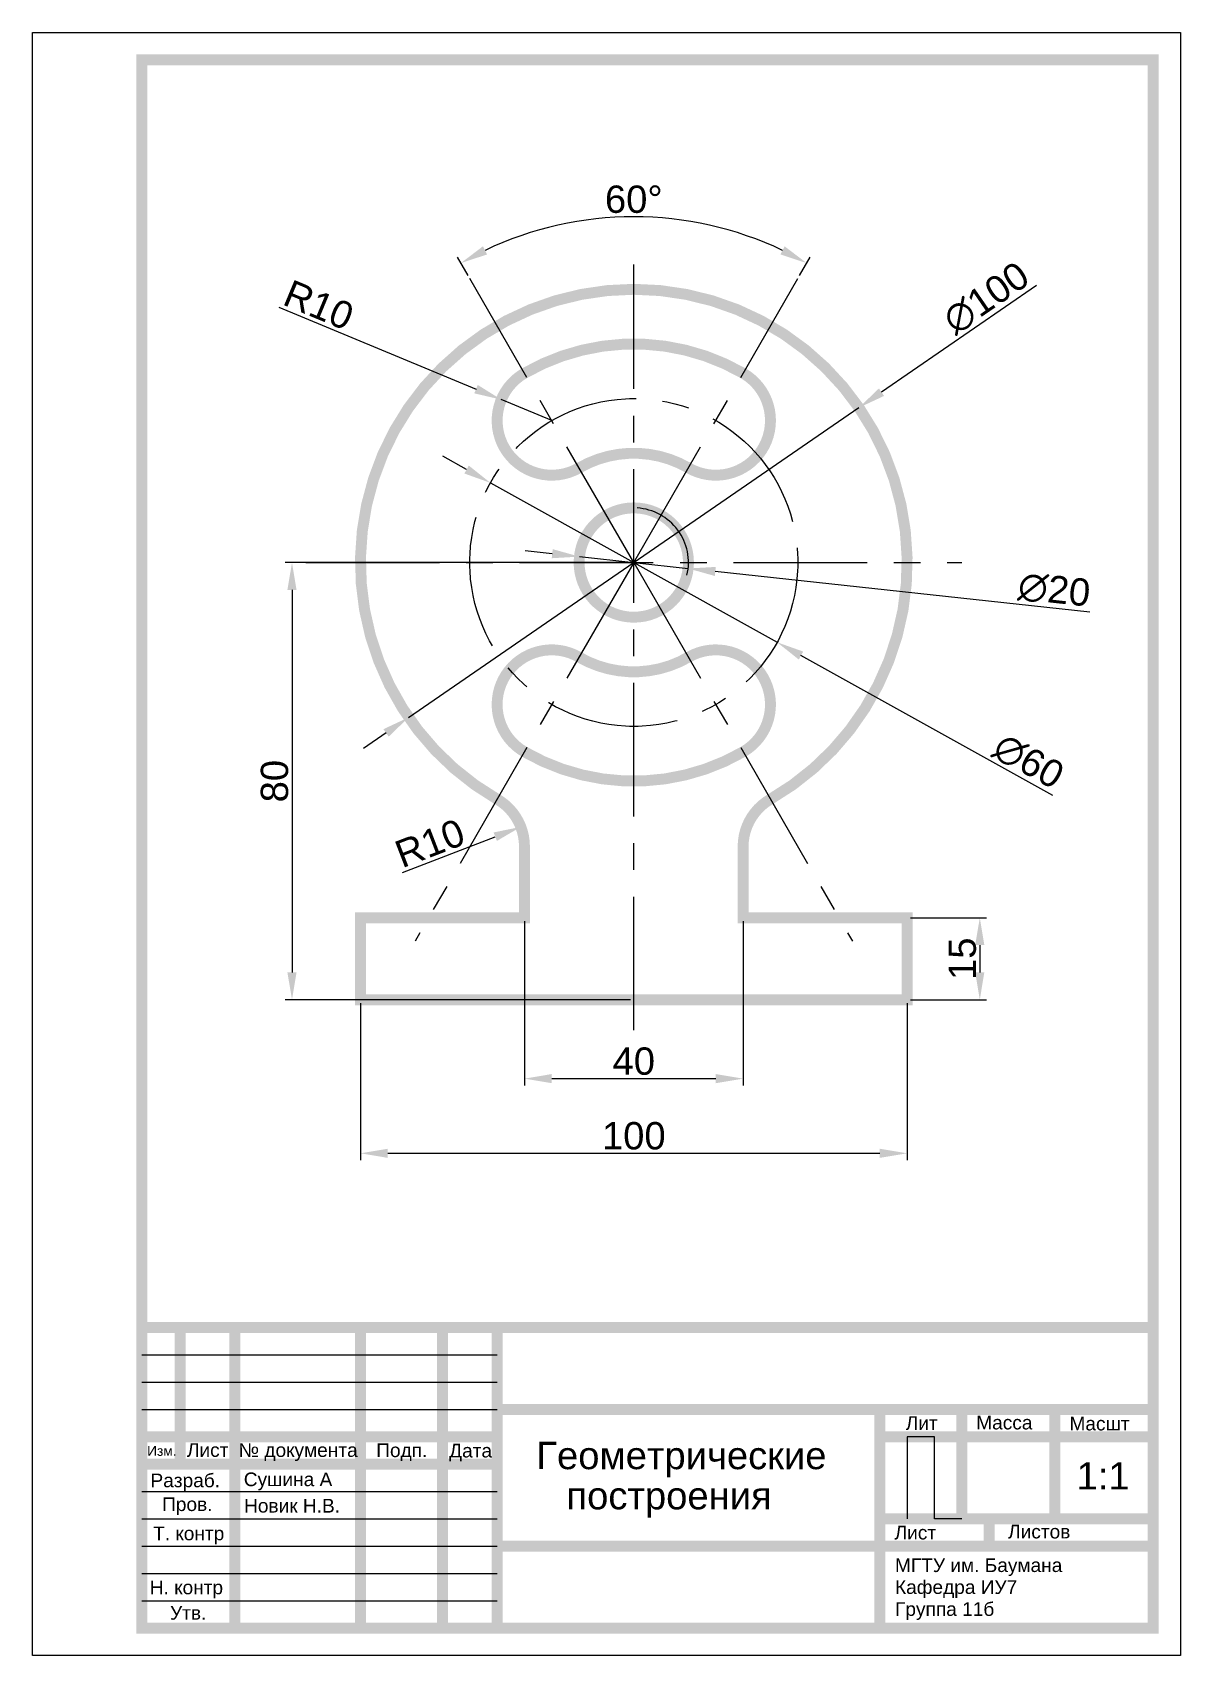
# Model space of a CAD drawing. Header units: millimetres. Extents: x 0 to 210, y 0 to 297.
import ezdxf

# ---------------------------------------------------------------- set-up
doc = ezdxf.new("R2010")
doc.units = ezdxf.units.MM
doc.header["$LTSCALE"] = 0.77
doc.linetypes.add('осевая', pattern=[50.8, 31.75, -6.35, 6.35, -6.35])
for name, color, linetype in [('Обводка', 10, 'Continuous'), ('Оси', 50, 'осевая'), ('Размеры', 130, 'Continuous')]:
    doc.layers.add(name, color=color, linetype=linetype)
doc.styles.get("Standard").update_dxf_attribs({"font": 'arial.ttf'})
doc.dimstyles.new('ISO-25', dxfattribs={"dimtxt": 2.5, "dimasz": 2.5, "dimexe": 1.25, "dimexo": 0.625, "dimtad": 1, "dimtxsty": 'Standard', "dimcen": 2.5, "dimadec": 0, "dimazin": 0, "dimtfac": 1, "dimtmove": 0, "dimatfit": 3, "dimfxl": 1, "dimarcsym": 0})

# ---------------------------------------------------------------- blocks, each defined once
blk = doc.blocks.new('*D1')
at = {"layer": 'Defpoints', "color": 0, "transparency": 16777216}
for p in [(60, 120), (160, 120), (160, 91.9)]:
    blk.add_point(p, dxfattribs=at)
at = {"layer": 'Размеры', "color": 0, "lineweight": -2, "transparency": 16777216}
for p, q in [((60, 119.37), (60, 90.65)), ((160, 119.37), (160, 90.65)), ((65, 91.9), (155, 91.9))]:
    blk.add_line(p, q, dxfattribs=at)
at = {"layer": 'Размеры', "color": 0, "transparency": 16777216}
for points in [[(65, 92.73), (65, 91.06), (60, 91.9)], [(155, 92.73), (155, 91.06), (160, 91.9)]]:
    blk.add_solid(points, dxfattribs=at)
at = {"layer": 'Размеры', "color": 0, "transparency": 16777216, "insert": (110, 95.08), "char_height": 5, "attachment_point": 5}
blk.add_mtext('100', dxfattribs=at)
blk = doc.blocks.new('*D2')
at = {"layer": 'Defpoints', "color": 0, "transparency": 16777216}
for p in [(160, 135), (160, 120), (173.29, 120)]:
    blk.add_point(p, dxfattribs=at)
at = {"layer": 'Размеры', "color": 0, "lineweight": -2, "transparency": 16777216}
for p, q in [((160.62, 135), (174.54, 135)), ((173.29, 130), (173.29, 125)), ((160.62, 120), (174.54, 120))]:
    blk.add_line(p, q, dxfattribs=at)
at = {"layer": 'Размеры', "color": 0, "transparency": 16777216}
for points in [[(172.45, 130), (174.12, 130), (173.29, 135)], [(172.45, 125), (174.12, 125), (173.29, 120)]]:
    blk.add_solid(points, dxfattribs=at)
at = {"layer": 'Размеры', "color": 0, "transparency": 16777216, "insert": (170.11, 127.5), "char_height": 5, "attachment_point": 5, "rotation": 90}
blk.add_mtext('15', dxfattribs=at)
blk = doc.blocks.new('*D3')
at = {"layer": 'Defpoints', "color": 0, "transparency": 16777216}
for p in [(90, 135), (130, 135), (130, 105.56)]:
    blk.add_point(p, dxfattribs=at)
at = {"layer": 'Размеры', "color": 0, "lineweight": -2, "transparency": 16777216}
for p, q in [((90, 134.37), (90, 104.31)), ((130, 134.37), (130, 104.31)), ((95, 105.56), (125, 105.56))]:
    blk.add_line(p, q, dxfattribs=at)
at = {"layer": 'Размеры', "color": 0, "transparency": 16777216}
for points in [[(95, 106.4), (95, 104.73), (90, 105.56)], [(125, 106.4), (125, 104.73), (130, 105.56)]]:
    blk.add_solid(points, dxfattribs=at)
at = {"layer": 'Размеры', "color": 0, "transparency": 16777216, "insert": (110, 108.74), "char_height": 5, "attachment_point": 5}
blk.add_mtext('40', dxfattribs=at)
blk = doc.blocks.new('*D4')
at = {"layer": 'Defpoints', "color": 0, "transparency": 16777216}
for p in [(110, 200), (47.48, 120), (110, 120)]:
    blk.add_point(p, dxfattribs=at)
at = {"layer": 'Размеры', "color": 0, "lineweight": -2, "transparency": 16777216}
for p, q in [((109.37, 200), (46.23, 200)), ((47.48, 195), (47.48, 125)), ((109.37, 120), (46.23, 120))]:
    blk.add_line(p, q, dxfattribs=at)
at = {"layer": 'Размеры', "color": 0, "transparency": 16777216}
for points in [[(46.64, 195), (48.31, 195), (47.48, 200)], [(46.64, 125), (48.31, 125), (47.48, 120)]]:
    blk.add_solid(points, dxfattribs=at)
at = {"layer": 'Размеры', "color": 0, "transparency": 16777216, "insert": (44.3, 160), "char_height": 5, "attachment_point": 5, "rotation": 90}
blk.add_mtext('80', dxfattribs=at)
blk = doc.blocks.new('*D5')
at = {"layer": 'Defpoints', "color": 0, "transparency": 16777216}
for p in [(151.19, 228.34), (68.8, 171.66)]:
    blk.add_point(p, dxfattribs=at)
at = {"layer": 'Размеры', "color": 0, "lineweight": -2, "transparency": 16777216}
for p, q in [((183.65, 250.67), (155.31, 231.17)), ((68.8, 171.66), (151.19, 228.34)), ((64.68, 168.82), (60.56, 165.99))]:
    blk.add_line(p, q, dxfattribs=at)
at = {"layer": 'Размеры', "color": 0, "transparency": 16777216}
for points in [[(154.84, 231.86), (155.78, 230.49), (151.19, 228.34)], [(64.21, 169.51), (65.16, 168.14), (68.8, 171.66)]]:
    blk.add_solid(points, dxfattribs=at)
at = {"layer": 'Размеры', "color": 0, "transparency": 16777216, "insert": (174.47, 248.38), "char_height": 5, "attachment_point": 5, "rotation": 34.5274}
blk.add_mtext('∅100', dxfattribs=at)
blk = doc.blocks.new('*D6')
at = {"layer": 'Defpoints', "color": 0, "transparency": 16777216}
for p in [(100.05, 201.08), (119.94, 198.91)]:
    blk.add_point(p, dxfattribs=at)
at = {"layer": 'Размеры', "color": 0, "lineweight": -2, "transparency": 16777216}
for p, q in [((95.08, 201.62), (90.11, 202.16)), ((100.05, 201.08), (119.94, 198.91)), ((193.42, 190.91), (124.91, 198.37))]:
    blk.add_line(p, q, dxfattribs=at)
blk.add_arc((110, 200), 10, 346.6209, 86.419, dxfattribs=at)
at = {"layer": 'Размеры', "color": 0, "transparency": 16777216}
for points in [[(95.17, 202.45), (94.99, 200.79), (100.05, 201.08)], [(125, 199.2), (124.82, 197.54), (119.94, 198.91)]]:
    blk.add_solid(points, dxfattribs=at)
at = {"layer": 'Размеры', "color": 0, "transparency": 16777216, "insert": (186.9, 194.96), "char_height": 5, "attachment_point": 5, "rotation": 353.7829}
blk.add_mtext('∅20', dxfattribs=at)
blk = doc.blocks.new('*D7')
at = {"layer": 'Defpoints', "color": 0, "transparency": 16777216}
for p in [(83.78, 214.58), (136.21, 185.41)]:
    blk.add_point(p, dxfattribs=at)
at = {"layer": 'Размеры', "color": 0, "lineweight": -2, "transparency": 16777216}
for p, q in [((79.41, 217.01), (75.04, 219.45)), ((83.78, 214.58), (136.21, 185.41)), ((186.63, 157.36), (140.58, 182.98))]:
    blk.add_line(p, q, dxfattribs=at)
at = {"layer": 'Размеры', "color": 0, "transparency": 16777216}
for points in [[(79.82, 217.74), (79.01, 216.29), (83.78, 214.58)], [(140.99, 183.71), (140.18, 182.25), (136.21, 185.41)]]:
    blk.add_solid(points, dxfattribs=at)
at = {"layer": 'Размеры', "color": 0, "transparency": 16777216, "insert": (182.19, 163.62), "char_height": 5, "attachment_point": 5, "rotation": 330.9091}
blk.add_mtext('∅60', dxfattribs=at)
blk = doc.blocks.new('*D8')
at = {"layer": 'Defpoints', "color": 0, "transparency": 16777216}
for p in [(85.76, 229.81), (95, 225.98)]:
    blk.add_point(p, dxfattribs=at)
at = {"layer": 'Размеры', "color": 0, "lineweight": -2, "transparency": 16777216}
for p, q in [((45.06, 246.7), (81.14, 231.73)), ((95, 225.98), (85.76, 229.81))]:
    blk.add_line(p, q, dxfattribs=at)
at = {"layer": 'Размеры', "color": 0, "transparency": 16777216}
blk.add_solid([(81.46, 232.5), (80.82, 230.96), (85.76, 229.81)], dxfattribs=at)
at = {"layer": 'Размеры', "color": 0, "transparency": 16777216, "insert": (52.37, 247.11), "char_height": 5, "attachment_point": 5, "rotation": 337.462}
blk.add_mtext('R10', dxfattribs=at)
blk = doc.blocks.new('*D9')
at = {"layer": 'Defpoints', "color": 0, "transparency": 16777216}
for p in [(89.33, 151.63), (80, 148.04)]:
    blk.add_point(p, dxfattribs=at)
at = {"layer": 'Размеры', "color": 0, "lineweight": -2, "transparency": 16777216}
blk.add_line((67.7, 143.3), (84.66, 149.83), dxfattribs=at)
at = {"layer": 'Размеры', "color": 0, "transparency": 16777216}
blk.add_solid([(84.36, 150.61), (84.96, 149.06), (89.33, 151.63)], dxfattribs=at)
at = {"layer": 'Размеры', "color": 0, "transparency": 16777216, "insert": (72.7, 148.63), "char_height": 5, "attachment_point": 5, "rotation": 21.0606}
blk.add_mtext('R10', dxfattribs=at)
blk = doc.blocks.new('*D10')
at = {"layer": 'Defpoints', "color": 0, "transparency": 16777216}
for p in [(120.98, 262.31), (80, 251.96), (140, 251.96), (110, 200), (110, 200)]:
    blk.add_point(p, dxfattribs=at)
at = {"layer": 'Размеры', "color": 0, "lineweight": -2, "transparency": 16777216}
for p, q in [((79.68, 252.5), (77.74, 255.87)), ((140.31, 252.5), (142.26, 255.87))]:
    blk.add_line(p, q, dxfattribs=at)
blk.add_arc((110, 200), 63.27, 64.529, 115.471, dxfattribs=at)
at = {"layer": 'Размеры', "color": 0, "transparency": 16777216}
for points in [[(83.17, 256.38), (82.4, 257.86), (78.36, 254.79)], [(137.59, 257.86), (136.82, 256.38), (141.63, 254.79)]]:
    blk.add_solid(points, dxfattribs=at)
at = {"layer": 'Размеры', "color": 0, "transparency": 16777216, "insert": (110, 266.45), "char_height": 5, "attachment_point": 5}
blk.add_mtext('60°', dxfattribs=at)

msp = doc.modelspace()

# ---------------------------------------------------------------- linework, layer by layer
for p, q in [((0.01, 0), (0.01, 297)), ((0.01, 297), (210.01, 297)), ((210.01, 297), (210.01, 0)), ((20.01, 55), (85.01, 55)), ((20.01, 50), (85.01, 50)), ((20.01, 45), (85.01, 45)), ((165.01, 40), (160.01, 40)), ((160.01, 40), (160.01, 25)), ((165.01, 25), (165.01, 40)), ((20.01, 30), (85.01, 30)), ((20.01, 25), (85.01, 25)), ((170.01, 25), (165.01, 25)), ((20.01, 20), (85.01, 20)), ((20.01, 15), (85.01, 15)), ((20.01, 10), (85.01, 10)), ((210.01, 0), (0.01, 0))]:
    msp.add_line(p, q)
at = {"const_width": 2}
msp.add_lwpolyline([(20.01, 5), (20.01, 292), (205.01, 292), (205.01, 5)], close=True, dxfattribs=at)
for points in [[(20.01, 60), (205.01, 60)], [(27.01, 60), (27.01, 35)], [(37.01, 60), (37.01, 5)], [(60.01, 60), (60.01, 5)], [(75.01, 60), (75.01, 5)], [(85.01, 60), (85.01, 5)], [(85.01, 45), (205.01, 45)], [(155.01, 5), (155.01, 5), (155.01, 45)], [(170.01, 45), (170.01, 25)], [(187.01, 45), (187.01, 25)], [(20.01, 40), (85.01, 40)], [(155.01, 40), (205.01, 40)], [(20.01, 35), (85.01, 35)], [(155.01, 25), (205.01, 25)], [(175.01, 20), (175.01, 25)], [(85.01, 20), (205.01, 20)]]:
    msp.add_lwpolyline(points, dxfattribs=at)
at = {"layer": 'Обводка', "const_width": 2}
for points in [[(110, 250, -0.767327), (135, 156.7, 0.267949), (130, 148.04), (130, 135), (160, 135), (160, 120), (60, 120), (60, 135), (90, 135), (90, 148.04, 0.267949), (85, 156.7, -0.767327), (110, 250, -0.974829)], [(100, 217.32, -1), (90, 234.64, -0.267949), (130, 234.64, -0.267949), (135, 225.98, -0.57735), (120, 217.32, 0.267949), (100, 217.32, 1.259473)], [(110, 210, -1), (110, 190, -0.414214), (100, 200, -0.414214), (110, 210, -0.201411)], [(120, 182.68, -1), (130, 165.36, -0.267949), (90, 165.36, -0.267949), (85, 174.02, -0.57735), (100, 182.68, 0.267949), (120, 182.68, 1.901579)]]:
    msp.add_lwpolyline(points, format="xyb", dxfattribs=at)
at = {"layer": 'Оси'}
for p, q in [((110, 114.41), (110, 254.51)), ((110, 200), (80, 251.96)), ((110, 200), (80, 251.96)), ((110, 200), (140, 251.96)), ((110, 200), (140, 251.96)), ((50, 200), (170, 200)), ((110, 200), (70, 130.72)), ((110, 200), (70, 130.72)), ((110, 200), (150, 130.72)), ((110, 200), (150, 130.72))]:
    msp.add_line(p, q, dxfattribs=at)
msp.add_circle((110, 200), 30, dxfattribs=at)
msp.add_circle((110, 200), 30, dxfattribs=at)

# ---------------------------------------------------------------- texts
for s, height, p in [('Лит', 2.5, (159.74, 41.28)), ('Масса', 2.5, (172.64, 41.37)), ('Масшт', 2.5, (189.69, 41.19)), ('Лист', 2.5, (28.26, 36.35)), ('№ документа', 2.5, (37.71, 36.34)), ('Подп.', 2.5, (62.89, 36.31)), ('Дата', 2.5, (76.23, 36.24)), ('Геометрические', 5, (92.17, 34.1)), ('Изм.', 1.8, (20.98, 36.54)), ('Разраб.', 2.5, (21.59, 30.79)), ('Cушина А', 2.5, (38.66, 30.99)), ('1:1', 5, (190.99, 30.38)), ('построения', 5, (97.68, 26.75)), ('Пров.', 2.5, (23.72, 26.44)), ('Новик Н.В.', 2.5, (38.71, 26.16)), ('Листов', 2.5, (178.47, 21.42)), ('Т. контр', 2.5, (22.08, 21.09)), ('Лист', 2.5, (157.71, 21.24)), ('МГТУ им. Баумана', 2.5, (157.78, 15.28)), ('Н. контр', 2.5, (21.47, 11.21)), ('Кафедра ИУ7', 2.5, (157.78, 11.27)), ('Утв.', 2.5, (25.17, 6.56)), ('Группа 11б', 2.5, (157.78, 7.25))]:
    msp.add_text(s, height=height).set_placement(p)

# ---------------------------------------------------------------- dimensions: what is measured, and where the dimension line sits
at = {"layer": 'Размеры'}
dim = msp.add_angular_dim_2l(base=(120.98, 262.31), line1=((110, 200), (140, 251.96)), line2=((110, 200), (80, 251.96)), dimstyle='ISO-25', override={"dimtxt": 5, "dimasz": 5, "dimdec": 0, "dimtdec": 0}, dxfattribs=at)
dim.commit()
dim.dimension.update_dxf_attribs({"geometry": '*D10', "text_midpoint": (110, 266.45)})
for p1, p2, picture, middle in [((68.8, 171.66), (151.19, 228.34), '*D5', (176.35, 245.65)), ((83.78, 214.58), (136.21, 185.41), '*D7', (180.58, 160.72)), ((100.05, 201.08), (119.94, 198.91), '*D6', (186.54, 191.66))]:
    dim = msp.add_diameter_dim_2p(p1=p1, p2=p2, dimstyle='ISO-25', override={"dimtxt": 5, "dimasz": 5, "dimdec": 0, "dimtdec": 0}, dxfattribs=at)
    dim.commit()
    dim.dimension.update_dxf_attribs({"geometry": picture, "text_midpoint": middle, "dimtype": 163})
for center, mpoint, picture, middle in [((95, 225.98), (85.76, 229.81), '*D8', (51.15, 244.18)), ((80, 148.04), (89.33, 151.63), '*D9', (73.85, 145.67))]:
    dim = msp.add_radius_dim(center=center, mpoint=mpoint, dimstyle='ISO-25', override={"dimtxt": 5, "dimasz": 5, "dimdec": 0, "dimtdec": 0}, dxfattribs=at)
    dim.commit()
    dim.dimension.update_dxf_attribs({"geometry": picture, "text_midpoint": middle, "dimtype": 164})
dim = msp.add_aligned_dim(p1=(110, 200), p2=(110, 120), distance=-62.52, dimstyle='ISO-25', override={"dimtxt": 5, "dimasz": 5, "dimdec": 0, "dimtdec": 0}, dxfattribs=at)
dim.commit()
dim.dimension.update_dxf_attribs({"geometry": '*D4', "text_midpoint": (44.3, 160)})
for base, p1, p2, picture, middle in [((130, 105.56), (90, 135), (130, 135), '*D3', (110, 108.74)), ((160, 91.9), (60, 120), (160, 120), '*D1', (110, 95.08))]:
    dim = msp.add_linear_dim(base=base, p1=p1, p2=p2, dimstyle='ISO-25', override={"dimtxt": 5, "dimasz": 5, "dimdec": 0, "dimtdec": 0}, dxfattribs=at)
    dim.commit()
    dim.dimension.update_dxf_attribs({"geometry": picture, "text_midpoint": middle})
dim = msp.add_linear_dim(base=(173.29, 120), p1=(160, 135), p2=(160, 120), angle=90, dimstyle='ISO-25', override={"dimtxt": 5, "dimasz": 5, "dimdec": 0, "dimtdec": 0}, dxfattribs=at)
dim.commit()
dim.dimension.update_dxf_attribs({"geometry": '*D2', "text_midpoint": (170.11, 127.5)})

doc.saveas('drawing.dxf')
